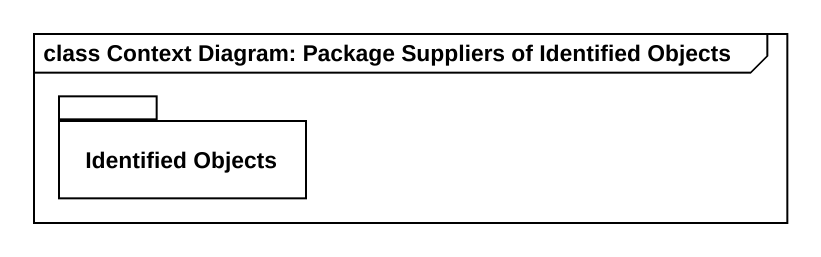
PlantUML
@startuml
mainframe class Context Diagram: Package Suppliers of Identified Objects
package "Identified Objects" as Identified_Objects {
}
@enduml
